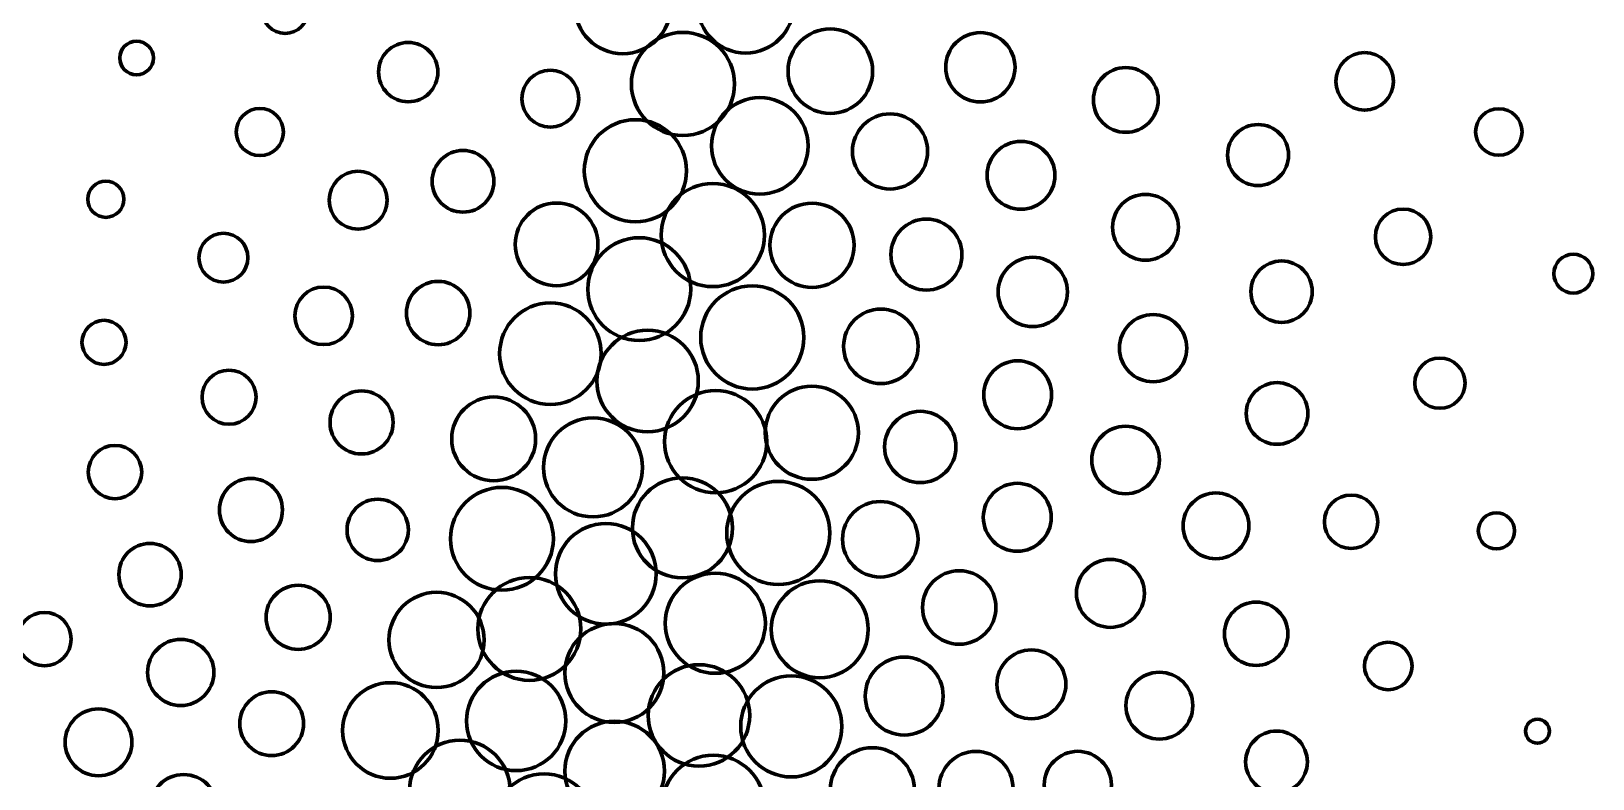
# Model space of a CAD drawing. Header units: inches. Extents: x 41 to 2959, y -2668 to -383.
# Drawn here: x 1798 to 2416, y -1771 to -1475 of the extents above; entities that cross this region are included whole.
import ezdxf

# ---------------------------------------------------------------- set-up
doc = ezdxf.new("R2010")
doc.units = ezdxf.units.IN
doc.header["$MEASUREMENT"] = 0
doc.layers.add('Layer 1', color=7, linetype='Continuous')

# ---------------------------------------------------------------- blocks, each defined once
blk = doc.blocks.new('block 3')
at = {"layer": 'Layer 1', "color": 7, "lineweight": 70}
for points in [[(2031.88, -1445.31), (2042.41, -1445.31), (2050.94, -1453.85), (2050.94, -1464.38), (2050.94, -1474.9), (2042.41, -1483.43), (2031.88, -1483.43), (2021.35, -1483.43), (2012.82, -1474.9), (2012.82, -1464.38), (2012.82, -1453.85), (2021.35, -1445.31), (2031.88, -1445.31)], [(2080.54, -1445.18), (2091.04, -1445.18), (2099.54, -1453.69), (2099.54, -1464.17), (2099.54, -1474.66), (2091.04, -1483.17), (2080.54, -1483.17), (2070.05, -1483.17), (2061.55, -1474.66), (2061.55, -1464.17), (2061.55, -1453.69), (2070.05, -1445.18), (2080.54, -1445.18)], [(1898.16, -1457.13), (1903.21, -1457.13), (1907.3, -1461.22), (1907.3, -1466.26), (1907.3, -1471.31), (1903.21, -1475.4), (1898.16, -1475.4), (1893.11, -1475.4), (1889.02, -1471.31), (1889.02, -1466.26), (1889.02, -1461.22), (1893.11, -1457.13), (1898.16, -1457.13)], [(2055.71, -1474.98), (2066.99, -1474.98), (2076.14, -1484.12), (2076.14, -1495.41), (2076.14, -1506.69), (2066.99, -1515.84), (2055.71, -1515.84), (2044.42, -1515.84), (2035.28, -1506.69), (2035.28, -1495.41), (2035.28, -1484.12), (2044.42, -1474.98), (2055.71, -1474.98)], [(2114.06, -1473.61), (2123.31, -1473.61), (2130.8, -1481.1), (2130.8, -1490.34), (2130.8, -1499.59), (2123.31, -1507.08), (2114.06, -1507.08), (2104.82, -1507.08), (2097.33, -1499.59), (2097.33, -1490.34), (2097.33, -1481.1), (2104.82, -1473.61), (2114.06, -1473.61)], [(2173.5, -1475.09), (2181.08, -1475.09), (2187.22, -1481.23), (2187.22, -1488.81), (2187.22, -1496.39), (2181.08, -1502.53), (2173.5, -1502.53), (2165.92, -1502.53), (2159.78, -1496.39), (2159.78, -1488.81), (2159.78, -1481.23), (2165.92, -1475.09), (2173.5, -1475.09)], [(1839.34, -1478.46), (1843.03, -1478.46), (1846.02, -1481.45), (1846.02, -1485.13), (1846.02, -1488.82), (1843.03, -1491.81), (1839.34, -1491.81), (1835.66, -1491.81), (1832.67, -1488.82), (1832.67, -1485.13), (1832.67, -1481.45), (1835.66, -1478.46), (1839.34, -1478.46)], [(1946.92, -1478.99), (1953.4, -1478.99), (1958.66, -1484.24), (1958.66, -1490.73), (1958.66, -1497.21), (1953.4, -1502.47), (1946.92, -1502.47), (1940.44, -1502.47), (1935.18, -1497.21), (1935.18, -1490.73), (1935.18, -1484.24), (1940.44, -1478.99), (1946.92, -1478.99)], [(2325.66, -1483.01), (2331.96, -1483.01), (2337.06, -1488.11), (2337.06, -1494.4), (2337.06, -1500.7), (2331.96, -1505.8), (2325.66, -1505.8), (2319.37, -1505.8), (2314.27, -1500.7), (2314.27, -1494.4), (2314.27, -1488.11), (2319.37, -1483.01), (2325.66, -1483.01)], [(2003.2, -1489.99), (2009.42, -1489.99), (2014.46, -1495.03), (2014.46, -1501.25), (2014.46, -1507.47), (2009.42, -1512.51), (2003.2, -1512.51), (1996.98, -1512.51), (1991.94, -1507.47), (1991.94, -1501.25), (1991.94, -1495.03), (1996.98, -1489.99), (2003.2, -1489.99)], [(2231.08, -1488.9), (2238.17, -1488.9), (2243.91, -1494.65), (2243.91, -1501.74), (2243.91, -1508.83), (2238.17, -1514.57), (2231.08, -1514.57), (2223.99, -1514.57), (2218.24, -1508.83), (2218.24, -1501.74), (2218.24, -1494.65), (2223.99, -1488.9), (2231.08, -1488.9)], [(2086.16, -1500.8), (2096.73, -1500.8), (2105.29, -1509.37), (2105.29, -1519.93), (2105.29, -1530.5), (2096.73, -1539.06), (2086.16, -1539.06), (2075.6, -1539.06), (2067.03, -1530.5), (2067.03, -1519.93), (2067.03, -1509.37), (2075.6, -1500.8), (2086.16, -1500.8)], [(1888.18, -1505.12), (1893.34, -1505.12), (1897.52, -1509.3), (1897.52, -1514.46), (1897.52, -1519.62), (1893.34, -1523.81), (1888.18, -1523.81), (1883.02, -1523.81), (1878.83, -1519.62), (1878.83, -1514.46), (1878.83, -1509.3), (1883.02, -1505.12), (1888.18, -1505.12)], [(2137.73, -1507.24), (2145.95, -1507.24), (2152.62, -1513.91), (2152.62, -1522.13), (2152.62, -1530.35), (2145.95, -1537.02), (2137.73, -1537.02), (2129.51, -1537.02), (2122.84, -1530.35), (2122.84, -1522.13), (2122.84, -1513.91), (2129.51, -1507.24), (2137.73, -1507.24)], [(2378.8, -1505.2), (2383.88, -1505.2), (2388, -1509.33), (2388, -1514.41), (2388, -1519.49), (2383.88, -1523.62), (2378.8, -1523.62), (2373.71, -1523.62), (2369.59, -1519.49), (2369.59, -1514.41), (2369.59, -1509.33), (2373.71, -1505.2), (2378.8, -1505.2)], [(2036.87, -1509.57), (2048.04, -1509.57), (2057.09, -1518.62), (2057.09, -1529.79), (2057.09, -1540.96), (2048.04, -1550.02), (2036.87, -1550.02), (2025.7, -1550.02), (2016.65, -1540.96), (2016.65, -1529.79), (2016.65, -1518.62), (2025.7, -1509.57), (2036.87, -1509.57)], [(2283.45, -1511.48), (2290.12, -1511.48), (2295.53, -1516.89), (2295.53, -1523.56), (2295.53, -1530.23), (2290.12, -1535.64), (2283.45, -1535.64), (2276.78, -1535.64), (2271.37, -1530.23), (2271.37, -1523.56), (2271.37, -1516.89), (2276.78, -1511.48), (2283.45, -1511.48)], [(2189.57, -1518.16), (2197, -1518.16), (2203.02, -1524.18), (2203.02, -1531.6), (2203.02, -1539.03), (2197, -1545.05), (2189.57, -1545.05), (2182.15, -1545.05), (2176.12, -1539.03), (2176.12, -1531.6), (2176.12, -1524.18), (2182.15, -1518.16), (2189.57, -1518.16)], [(1968.61, -1521.75), (1975.36, -1521.75), (1980.83, -1527.22), (1980.83, -1533.97), (1980.83, -1540.71), (1975.36, -1546.18), (1968.61, -1546.18), (1961.86, -1546.18), (1956.39, -1540.71), (1956.39, -1533.97), (1956.39, -1527.22), (1961.86, -1521.75), (1968.61, -1521.75)], [(1927.08, -1530), (1933.41, -1530), (1938.54, -1535.13), (1938.54, -1541.46), (1938.54, -1547.79), (1933.41, -1552.93), (1927.08, -1552.93), (1920.75, -1552.93), (1915.62, -1547.79), (1915.62, -1541.46), (1915.62, -1535.13), (1920.75, -1530), (1927.08, -1530)], [(1827.17, -1533.94), (1831.12, -1533.94), (1834.32, -1537.14), (1834.32, -1541.09), (1834.32, -1545.04), (1831.12, -1548.24), (1827.17, -1548.24), (1823.21, -1548.24), (1820.01, -1545.04), (1820.01, -1541.09), (1820.01, -1537.14), (1823.21, -1533.94), (1827.17, -1533.94)], [(2067.53, -1534.83), (2078.82, -1534.83), (2087.96, -1543.98), (2087.96, -1555.26), (2087.96, -1566.54), (2078.82, -1575.69), (2067.53, -1575.69), (2056.25, -1575.69), (2047.1, -1566.54), (2047.1, -1555.26), (2047.1, -1543.98), (2056.25, -1534.83), (2067.53, -1534.83)], [(2238.9, -1539.13), (2246.1, -1539.13), (2251.94, -1544.97), (2251.94, -1552.17), (2251.94, -1559.37), (2246.1, -1565.21), (2238.9, -1565.21), (2231.7, -1565.21), (2225.86, -1559.37), (2225.86, -1552.17), (2225.86, -1544.97), (2231.7, -1539.13), (2238.9, -1539.13)], [(2005.68, -1542.56), (2014.73, -1542.56), (2022.07, -1549.9), (2022.07, -1558.96), (2022.07, -1568.01), (2014.73, -1575.35), (2005.68, -1575.35), (1996.63, -1575.35), (1989.29, -1568.01), (1989.29, -1558.96), (1989.29, -1549.9), (1996.63, -1542.56), (2005.68, -1542.56)], [(2106.83, -1542.64), (2116.04, -1542.64), (2123.5, -1550.1), (2123.5, -1559.31), (2123.5, -1568.51), (2116.04, -1575.97), (2106.83, -1575.97), (2097.63, -1575.97), (2090.17, -1568.51), (2090.17, -1559.31), (2090.17, -1550.1), (2097.63, -1542.64), (2106.83, -1542.64)], [(2340.89, -1544.97), (2346.96, -1544.97), (2351.88, -1549.89), (2351.88, -1555.96), (2351.88, -1562.02), (2346.96, -1566.94), (2340.89, -1566.94), (2334.83, -1566.94), (2329.91, -1562.02), (2329.91, -1555.96), (2329.91, -1549.89), (2334.83, -1544.97), (2340.89, -1544.97)], [(2152.12, -1548.92), (2159.89, -1548.92), (2166.19, -1555.21), (2166.19, -1562.98), (2166.19, -1570.75), (2159.89, -1577.05), (2152.12, -1577.05), (2144.36, -1577.05), (2138.06, -1570.75), (2138.06, -1562.98), (2138.06, -1555.21), (2144.36, -1548.92), (2152.12, -1548.92)], [(1873.73, -1554.52), (1879.08, -1554.52), (1883.41, -1558.86), (1883.41, -1564.21), (1883.41, -1569.56), (1879.08, -1573.89), (1873.73, -1573.89), (1868.38, -1573.89), (1864.04, -1569.56), (1864.04, -1564.21), (1864.04, -1558.86), (1868.38, -1554.52), (1873.73, -1554.52)], [(2038.42, -1556.3), (2049.66, -1556.3), (2058.78, -1565.41), (2058.78, -1576.66), (2058.78, -1587.91), (2049.66, -1597.02), (2038.42, -1597.02), (2027.17, -1597.02), (2018.06, -1587.91), (2018.06, -1576.66), (2018.06, -1565.41), (2027.17, -1556.3), (2038.42, -1556.3)], [(2194.25, -1564.06), (2201.83, -1564.06), (2207.98, -1570.21), (2207.98, -1577.79), (2207.98, -1585.36), (2201.83, -1591.51), (2194.25, -1591.51), (2186.67, -1591.51), (2180.53, -1585.36), (2180.53, -1577.79), (2180.53, -1570.21), (2186.67, -1564.06), (2194.25, -1564.06)], [(2408.3, -1562.86), (2412.56, -1562.86), (2416, -1566.31), (2416, -1570.56), (2416, -1574.81), (2412.56, -1578.26), (2408.3, -1578.26), (2404.05, -1578.26), (2400.61, -1574.81), (2400.61, -1570.56), (2400.61, -1566.31), (2404.05, -1562.86), (2408.3, -1562.86)], [(2292.78, -1565.52), (2299.49, -1565.52), (2304.93, -1570.96), (2304.93, -1577.67), (2304.93, -1584.38), (2299.49, -1589.82), (2292.78, -1589.82), (2286.07, -1589.82), (2280.63, -1584.38), (2280.63, -1577.67), (2280.63, -1570.96), (2286.07, -1565.52), (2292.78, -1565.52)], [(1913.45, -1575.85), (1919.74, -1575.85), (1924.84, -1580.95), (1924.84, -1587.24), (1924.84, -1593.53), (1919.74, -1598.64), (1913.45, -1598.64), (1907.15, -1598.64), (1902.05, -1593.53), (1902.05, -1587.24), (1902.05, -1580.95), (1907.15, -1575.85), (1913.45, -1575.85)], [(1958.76, -1573.59), (1965.7, -1573.59), (1971.32, -1579.21), (1971.32, -1586.15), (1971.32, -1593.09), (1965.7, -1598.71), (1958.76, -1598.71), (1951.82, -1598.71), (1946.2, -1593.09), (1946.2, -1586.15), (1946.2, -1579.21), (1951.82, -1573.59), (1958.76, -1573.59)], [(2083.18, -1575.38), (2094.47, -1575.38), (2103.61, -1584.52), (2103.61, -1595.81), (2103.61, -1607.09), (2094.47, -1616.24), (2083.18, -1616.24), (2071.9, -1616.24), (2062.75, -1607.09), (2062.75, -1595.81), (2062.75, -1584.52), (2071.9, -1575.38), (2083.18, -1575.38)], [(2003.21, -1582.14), (2014.31, -1582.14), (2023.3, -1591.13), (2023.3, -1602.22), (2023.3, -1613.32), (2014.31, -1622.31), (2003.21, -1622.31), (1992.12, -1622.31), (1983.12, -1613.32), (1983.12, -1602.22), (1983.12, -1591.13), (1992.12, -1582.14), (2003.21, -1582.14)], [(1826.44, -1589.02), (1831.26, -1589.02), (1835.17, -1592.93), (1835.17, -1597.75), (1835.17, -1602.57), (1831.26, -1606.48), (1826.44, -1606.48), (1821.62, -1606.48), (1817.72, -1602.57), (1817.72, -1597.75), (1817.72, -1592.93), (1821.62, -1589.02), (1826.44, -1589.02)], [(2134.08, -1584.56), (2142.23, -1584.56), (2148.83, -1591.16), (2148.83, -1599.31), (2148.83, -1607.45), (2142.23, -1614.06), (2134.08, -1614.06), (2125.94, -1614.06), (2119.33, -1607.45), (2119.33, -1599.31), (2119.33, -1591.16), (2125.94, -1584.56), (2134.08, -1584.56)], [(2241.9, -1586.73), (2249.25, -1586.73), (2255.21, -1592.69), (2255.21, -1600.04), (2255.21, -1607.39), (2249.25, -1613.35), (2241.9, -1613.35), (2234.54, -1613.35), (2228.58, -1607.39), (2228.58, -1600.04), (2228.58, -1592.69), (2234.54, -1586.73), (2241.9, -1586.73)], [(2041.7, -1592.96), (2052.79, -1592.96), (2061.79, -1601.95), (2061.79, -1613.05), (2061.79, -1624.14), (2052.79, -1633.14), (2041.7, -1633.14), (2030.61, -1633.14), (2021.61, -1624.14), (2021.61, -1613.05), (2021.61, -1601.95), (2030.61, -1592.96), (2041.7, -1592.96)], [(2188.26, -1605.06), (2195.69, -1605.06), (2201.71, -1611.08), (2201.71, -1618.51), (2201.71, -1625.93), (2195.69, -1631.96), (2188.26, -1631.96), (2180.83, -1631.96), (2174.81, -1625.93), (2174.81, -1618.51), (2174.81, -1611.08), (2180.83, -1605.06), (2188.26, -1605.06)], [(2355.45, -1603.95), (2360.95, -1603.95), (2365.41, -1608.41), (2365.41, -1613.91), (2365.41, -1619.41), (2360.95, -1623.87), (2355.45, -1623.87), (2349.95, -1623.87), (2345.49, -1619.41), (2345.49, -1613.91), (2345.49, -1608.41), (2349.95, -1603.95), (2355.45, -1603.95)], [(1875.97, -1608.75), (1881.89, -1608.75), (1886.68, -1613.54), (1886.68, -1619.46), (1886.68, -1625.38), (1881.89, -1630.17), (1875.97, -1630.17), (1870.05, -1630.17), (1865.26, -1625.38), (1865.26, -1619.46), (1865.26, -1613.54), (1870.05, -1608.75), (1875.97, -1608.75)], [(2290.99, -1613.7), (2297.74, -1613.7), (2303.21, -1619.17), (2303.21, -1625.91), (2303.21, -1632.66), (2297.74, -1638.13), (2290.99, -1638.13), (2284.25, -1638.13), (2278.78, -1632.66), (2278.78, -1625.91), (2278.78, -1619.17), (2284.25, -1613.7), (2290.99, -1613.7)], [(1928.44, -1616.98), (1935.34, -1616.98), (1940.93, -1622.58), (1940.93, -1629.48), (1940.93, -1636.37), (1935.34, -1641.96), (1928.44, -1641.96), (1921.54, -1641.96), (1915.95, -1636.37), (1915.95, -1629.48), (1915.95, -1622.58), (1921.54, -1616.98), (1928.44, -1616.98)], [(1980.76, -1619.39), (1989.92, -1619.39), (1997.35, -1626.82), (1997.35, -1635.99), (1997.35, -1645.16), (1989.92, -1652.59), (1980.76, -1652.59), (1971.59, -1652.59), (1964.16, -1645.16), (1964.16, -1635.99), (1964.16, -1626.82), (1971.59, -1619.39), (1980.76, -1619.39)], [(2068.66, -1616.86), (2079.83, -1616.86), (2088.88, -1625.91), (2088.88, -1637.08), (2088.88, -1648.25), (2079.83, -1657.31), (2068.66, -1657.31), (2057.49, -1657.31), (2048.44, -1648.25), (2048.44, -1637.08), (2048.44, -1625.91), (2057.49, -1616.86), (2068.66, -1616.86)], [(2106.76, -1615.09), (2116.94, -1615.09), (2125.2, -1623.35), (2125.2, -1633.54), (2125.2, -1643.72), (2116.94, -1651.98), (2106.76, -1651.98), (2096.57, -1651.98), (2088.31, -1643.72), (2088.31, -1633.54), (2088.31, -1623.35), (2096.57, -1615.09), (2106.76, -1615.09)], [(2149.7, -1625.05), (2157.5, -1625.05), (2163.83, -1631.37), (2163.83, -1639.18), (2163.83, -1646.99), (2157.5, -1653.31), (2149.7, -1653.31), (2141.89, -1653.31), (2135.56, -1646.99), (2135.56, -1639.18), (2135.56, -1631.37), (2141.89, -1625.05), (2149.7, -1625.05)], [(2020.1, -1627.67), (2030.93, -1627.67), (2039.7, -1636.45), (2039.7, -1647.27), (2039.7, -1658.1), (2030.93, -1666.88), (2020.1, -1666.88), (2009.26, -1666.88), (2000.49, -1658.1), (2000.49, -1647.27), (2000.49, -1636.45), (2009.26, -1627.67), (2020.1, -1627.67)], [(2230.99, -1630.94), (2238.38, -1630.94), (2244.37, -1636.93), (2244.37, -1644.32), (2244.37, -1651.71), (2238.38, -1657.7), (2230.99, -1657.7), (2223.6, -1657.7), (2217.61, -1651.71), (2217.61, -1644.32), (2217.61, -1636.93), (2223.6, -1630.94), (2230.99, -1630.94)], [(1830.8, -1638.54), (1836.64, -1638.54), (1841.37, -1643.28), (1841.37, -1649.12), (1841.37, -1654.96), (1836.64, -1659.69), (1830.8, -1659.69), (1824.96, -1659.69), (1820.22, -1654.96), (1820.22, -1649.12), (1820.22, -1643.28), (1824.96, -1638.54), (1830.8, -1638.54)], [(1884.63, -1651.64), (1891.53, -1651.64), (1897.13, -1657.23), (1897.13, -1664.13), (1897.13, -1671.03), (1891.53, -1676.62), (1884.63, -1676.62), (1877.73, -1676.62), (1872.14, -1671.03), (1872.14, -1664.13), (1872.14, -1657.23), (1877.73, -1651.64), (1884.63, -1651.64)], [(1984.04, -1655.19), (1995.28, -1655.19), (2004.4, -1664.3), (2004.4, -1675.55), (2004.4, -1686.79), (1995.28, -1695.91), (1984.04, -1695.91), (1972.79, -1695.91), (1963.68, -1686.79), (1963.68, -1675.55), (1963.68, -1664.3), (1972.79, -1655.19), (1984.04, -1655.19)], [(2055.51, -1651.42), (2066.46, -1651.42), (2075.33, -1660.29), (2075.33, -1671.23), (2075.33, -1682.17), (2066.46, -1691.04), (2055.51, -1691.04), (2044.57, -1691.04), (2035.7, -1682.17), (2035.7, -1671.23), (2035.7, -1660.29), (2044.57, -1651.42), (2055.51, -1651.42)], [(2093.48, -1652.81), (2104.76, -1652.81), (2113.91, -1661.96), (2113.91, -1673.24), (2113.91, -1684.52), (2104.76, -1693.67), (2093.48, -1693.67), (2082.2, -1693.67), (2073.05, -1684.52), (2073.05, -1673.24), (2073.05, -1661.96), (2082.2, -1652.81), (2093.48, -1652.81)], [(2188.1, -1653.58), (2195.53, -1653.58), (2201.55, -1659.6), (2201.55, -1667.03), (2201.55, -1674.45), (2195.53, -1680.48), (2188.1, -1680.48), (2180.67, -1680.48), (2174.66, -1674.45), (2174.66, -1667.03), (2174.66, -1659.6), (2180.67, -1653.58), (2188.1, -1653.58)], [(1934.83, -1659.88), (1941.54, -1659.88), (1946.97, -1665.32), (1946.97, -1672.03), (1946.97, -1678.73), (1941.54, -1684.17), (1934.83, -1684.17), (1928.12, -1684.17), (1922.68, -1678.73), (1922.68, -1672.03), (1922.68, -1665.32), (1928.12, -1659.88), (1934.83, -1659.88)], [(2133.85, -1660.77), (2142.11, -1660.77), (2148.8, -1667.47), (2148.8, -1675.73), (2148.8, -1683.99), (2142.11, -1690.68), (2133.85, -1690.68), (2125.59, -1690.68), (2118.9, -1683.99), (2118.9, -1675.73), (2118.9, -1667.47), (2125.59, -1660.77), (2133.85, -1660.77)], [(2266.79, -1657.38), (2273.99, -1657.38), (2279.83, -1663.22), (2279.83, -1670.42), (2279.83, -1677.62), (2273.99, -1683.46), (2266.79, -1683.46), (2259.59, -1683.46), (2253.75, -1677.62), (2253.75, -1670.42), (2253.75, -1663.22), (2259.59, -1657.38), (2266.79, -1657.38)], [(2320.3, -1658.23), (2326.15, -1658.23), (2330.88, -1662.96), (2330.88, -1668.81), (2330.88, -1674.65), (2326.15, -1679.38), (2320.3, -1679.38), (2314.46, -1679.38), (2309.73, -1674.65), (2309.73, -1668.81), (2309.73, -1662.96), (2314.46, -1658.23), (2320.3, -1658.23)], [(2025.18, -1669.48), (2036.2, -1669.48), (2045.14, -1678.41), (2045.14, -1689.43), (2045.14, -1700.45), (2036.2, -1709.38), (2025.18, -1709.38), (2014.17, -1709.38), (2005.24, -1700.45), (2005.24, -1689.43), (2005.24, -1678.41), (2014.17, -1669.48), (2025.18, -1669.48)], [(2377.83, -1665.27), (2381.78, -1665.27), (2384.98, -1668.48), (2384.98, -1672.43), (2384.98, -1676.38), (2381.78, -1679.58), (2377.83, -1679.58), (2373.88, -1679.58), (2370.68, -1676.38), (2370.68, -1672.43), (2370.68, -1668.48), (2373.88, -1665.27), (2377.83, -1665.27)], [(1844.68, -1677.39), (1851.5, -1677.39), (1857.03, -1682.92), (1857.03, -1689.74), (1857.03, -1696.57), (1851.5, -1702.1), (1844.68, -1702.1), (1837.86, -1702.1), (1832.33, -1696.57), (1832.33, -1689.74), (1832.33, -1682.92), (1837.86, -1677.39), (1844.68, -1677.39)], [(2225, -1683.72), (2232.43, -1683.72), (2238.45, -1689.74), (2238.45, -1697.17), (2238.45, -1704.6), (2232.43, -1710.62), (2225, -1710.62), (2217.57, -1710.62), (2211.55, -1704.6), (2211.55, -1697.17), (2211.55, -1689.74), (2217.57, -1683.72), (2225, -1683.72)], [(1903.35, -1693.96), (1910.36, -1693.96), (1916.04, -1699.64), (1916.04, -1706.66), (1916.04, -1713.67), (1910.36, -1719.35), (1903.35, -1719.35), (1896.33, -1719.35), (1890.65, -1713.67), (1890.65, -1706.66), (1890.65, -1699.64), (1896.33, -1693.96), (1903.35, -1693.96)], [(1994.89, -1690.88), (2006.14, -1690.88), (2015.25, -1700), (2015.25, -1711.25), (2015.25, -1722.49), (2006.14, -1731.61), (1994.89, -1731.61), (1983.65, -1731.61), (1974.53, -1722.49), (1974.53, -1711.25), (1974.53, -1700), (1983.65, -1690.88), (1994.89, -1690.88)], [(2068.53, -1689.17), (2079.47, -1689.17), (2088.34, -1698.04), (2088.34, -1708.99), (2088.34, -1719.93), (2079.47, -1728.8), (2068.53, -1728.8), (2057.58, -1728.8), (2048.71, -1719.93), (2048.71, -1708.99), (2048.71, -1698.04), (2057.58, -1689.17), (2068.53, -1689.17)], [(2109.89, -1692.19), (2120.49, -1692.19), (2129.09, -1700.78), (2129.09, -1711.39), (2129.09, -1721.99), (2120.49, -1730.58), (2109.89, -1730.58), (2099.29, -1730.58), (2090.69, -1721.99), (2090.69, -1711.39), (2090.69, -1700.78), (2099.29, -1692.19), (2109.89, -1692.19)], [(2165.13, -1688.2), (2173.16, -1688.2), (2179.67, -1694.71), (2179.67, -1702.75), (2179.67, -1710.78), (2173.16, -1717.29), (2165.13, -1717.29), (2157.1, -1717.29), (2150.58, -1710.78), (2150.58, -1702.75), (2150.58, -1694.71), (2157.1, -1688.2), (2165.13, -1688.2)], [(1958.13, -1696.73), (1968.54, -1696.73), (1976.98, -1705.18), (1976.98, -1715.59), (1976.98, -1726), (1968.54, -1734.44), (1958.13, -1734.44), (1947.72, -1734.44), (1939.28, -1726), (1939.28, -1715.59), (1939.28, -1705.18), (1947.72, -1696.73), (1958.13, -1696.73)], [(1802.87, -1704.7), (1808.71, -1704.7), (1813.44, -1709.43), (1813.44, -1715.27), (1813.44, -1721.12), (1808.71, -1725.85), (1802.87, -1725.85), (1797.03, -1725.85), (1792.29, -1721.12), (1792.29, -1715.27), (1792.29, -1709.43), (1797.03, -1704.7), (1802.87, -1704.7)], [(2282.69, -1700.6), (2289.63, -1700.6), (2295.25, -1706.22), (2295.25, -1713.16), (2295.25, -1720.1), (2289.63, -1725.72), (2282.69, -1725.72), (2275.75, -1725.72), (2270.13, -1720.1), (2270.13, -1713.16), (2270.13, -1706.22), (2275.75, -1700.6), (2282.69, -1700.6)], [(2028.54, -1709.08), (2039.37, -1709.08), (2048.16, -1717.86), (2048.16, -1728.69), (2048.16, -1739.52), (2039.37, -1748.3), (2028.54, -1748.3), (2017.72, -1748.3), (2008.94, -1739.52), (2008.94, -1728.69), (2008.94, -1717.86), (2017.72, -1709.08), (2028.54, -1709.08)], [(1856.84, -1715.38), (1864.08, -1715.38), (1869.95, -1721.25), (1869.95, -1728.49), (1869.95, -1735.72), (1864.08, -1741.59), (1856.84, -1741.59), (1849.6, -1741.59), (1843.73, -1735.72), (1843.73, -1728.49), (1843.73, -1721.25), (1849.6, -1715.38), (1856.84, -1715.38)], [(2335.01, -1716.52), (2340.21, -1716.52), (2344.43, -1720.74), (2344.43, -1725.93), (2344.43, -1731.13), (2340.21, -1735.35), (2335.01, -1735.35), (2329.82, -1735.35), (2325.6, -1731.13), (2325.6, -1725.93), (2325.6, -1720.74), (2329.82, -1716.52), (2335.01, -1716.52)], [(2143.33, -1722.4), (2151.86, -1722.4), (2158.77, -1729.31), (2158.77, -1737.83), (2158.77, -1746.36), (2151.86, -1753.27), (2143.33, -1753.27), (2134.81, -1753.27), (2127.9, -1746.36), (2127.9, -1737.83), (2127.9, -1729.31), (2134.81, -1722.4), (2143.33, -1722.4)], [(2193.69, -1719.54), (2201.24, -1719.54), (2207.35, -1725.66), (2207.35, -1733.2), (2207.35, -1740.74), (2201.24, -1746.85), (2193.69, -1746.85), (2186.15, -1746.85), (2180.04, -1740.74), (2180.04, -1733.2), (2180.04, -1725.66), (2186.15, -1719.54), (2193.69, -1719.54)], [(1989.68, -1728.01), (2000.55, -1728.01), (2009.36, -1736.81), (2009.36, -1747.68), (2009.36, -1758.55), (2000.55, -1767.36), (1989.68, -1767.36), (1978.82, -1767.36), (1970.01, -1758.55), (1970.01, -1747.68), (1970.01, -1736.81), (1978.82, -1728.01), (1989.68, -1728.01)], [(2062.06, -1725.41), (2073.15, -1725.41), (2082.14, -1734.4), (2082.14, -1745.5), (2082.14, -1756.59), (2073.15, -1765.58), (2062.06, -1765.58), (2050.96, -1765.58), (2041.97, -1756.59), (2041.97, -1745.5), (2041.97, -1734.4), (2050.96, -1725.41), (2062.06, -1725.41)], [(2098.59, -1729.83), (2109.65, -1729.83), (2118.61, -1738.79), (2118.61, -1749.85), (2118.61, -1760.9), (2109.65, -1769.86), (2098.59, -1769.86), (2087.53, -1769.86), (2078.57, -1760.9), (2078.57, -1749.85), (2078.57, -1738.79), (2087.53, -1729.83), (2098.59, -1729.83)], [(2244.38, -1728.38), (2251.7, -1728.38), (2257.63, -1734.31), (2257.63, -1741.62), (2257.63, -1748.94), (2251.7, -1754.87), (2244.38, -1754.87), (2237.07, -1754.87), (2231.14, -1748.94), (2231.14, -1741.62), (2231.14, -1734.31), (2237.07, -1728.38), (2244.38, -1728.38)], [(1892.86, -1736.14), (1899.84, -1736.14), (1905.49, -1741.8), (1905.49, -1748.77), (1905.49, -1755.74), (1899.84, -1761.4), (1892.86, -1761.4), (1885.89, -1761.4), (1880.23, -1755.74), (1880.23, -1748.77), (1880.23, -1741.8), (1885.89, -1736.14), (1892.86, -1736.14)], [(1939.88, -1732.53), (1950.33, -1732.53), (1958.8, -1741), (1958.8, -1751.45), (1958.8, -1761.9), (1950.33, -1770.38), (1939.88, -1770.38), (1929.42, -1770.38), (1920.95, -1761.9), (1920.95, -1751.45), (1920.95, -1741), (1929.42, -1732.53), (1939.88, -1732.53)], [(1824.26, -1742.89), (1831.58, -1742.89), (1837.51, -1748.82), (1837.51, -1756.13), (1837.51, -1763.45), (1831.58, -1769.37), (1824.26, -1769.37), (1816.95, -1769.37), (1811.02, -1763.45), (1811.02, -1756.13), (1811.02, -1748.82), (1816.95, -1742.89), (1824.26, -1742.89)], [(2028.68, -1747.78), (2039.59, -1747.78), (2048.43, -1756.61), (2048.43, -1767.52), (2048.43, -1778.42), (2039.59, -1787.27), (2028.68, -1787.27), (2017.78, -1787.27), (2008.94, -1778.42), (2008.94, -1767.52), (2008.94, -1756.61), (2017.78, -1747.78), (2028.68, -1747.78)], [(2394.1, -1746.98), (2396.73, -1746.98), (2398.86, -1749.11), (2398.86, -1751.74), (2398.86, -1754.37), (2396.73, -1756.5), (2394.1, -1756.5), (2391.48, -1756.5), (2389.34, -1754.37), (2389.34, -1751.74), (2389.34, -1749.11), (2391.48, -1746.98), (2394.1, -1746.98)], [(1967.37, -1755.33), (1978.35, -1755.33), (1987.25, -1764.23), (1987.25, -1775.21), (1987.25, -1786.19), (1978.35, -1795.09), (1967.37, -1795.09), (1956.39, -1795.09), (1947.48, -1786.19), (1947.48, -1775.21), (1947.48, -1764.23), (1956.39, -1755.33), (1967.37, -1755.33)], [(2290.77, -1751.68), (2297.52, -1751.68), (2302.99, -1757.15), (2302.99, -1763.9), (2302.99, -1770.65), (2297.52, -1776.12), (2290.77, -1776.12), (2284.02, -1776.12), (2278.55, -1770.65), (2278.55, -1763.9), (2278.55, -1757.15), (2284.02, -1751.68), (2290.77, -1751.68)], [(2067.74, -1761.28), (2078.95, -1761.28), (2088.03, -1770.36), (2088.03, -1781.57), (2088.03, -1792.78), (2078.95, -1801.86), (2067.74, -1801.86), (2056.53, -1801.86), (2047.45, -1792.78), (2047.45, -1781.57), (2047.45, -1770.36), (2056.53, -1761.28), (2067.74, -1761.28)], [(2130.7, -1758.31), (2139.87, -1758.31), (2147.3, -1765.74), (2147.3, -1774.91), (2147.3, -1784.07), (2139.87, -1791.5), (2130.7, -1791.5), (2121.54, -1791.5), (2114.11, -1784.07), (2114.11, -1774.91), (2114.11, -1765.74), (2121.54, -1758.31), (2130.7, -1758.31)], [(2171.75, -1759.75), (2179.85, -1759.75), (2186.43, -1766.32), (2186.43, -1774.43), (2186.43, -1782.54), (2179.85, -1789.11), (2171.75, -1789.11), (2163.64, -1789.11), (2157.06, -1782.54), (2157.06, -1774.43), (2157.06, -1766.32), (2163.64, -1759.75), (2171.75, -1759.75)], [(2212.09, -1759.72), (2219.44, -1759.72), (2225.4, -1765.69), (2225.4, -1773.04), (2225.4, -1780.39), (2219.44, -1786.35), (2212.09, -1786.35), (2204.74, -1786.35), (2198.78, -1780.39), (2198.78, -1773.04), (2198.78, -1765.69), (2204.74, -1759.72), (2212.09, -1759.72)], [(1857.98, -1768.91), (1865.33, -1768.91), (1871.29, -1774.87), (1871.29, -1782.22), (1871.29, -1789.57), (1865.33, -1795.53), (1857.98, -1795.53), (1850.63, -1795.53), (1844.67, -1789.57), (1844.67, -1782.22), (1844.67, -1774.87), (1850.63, -1768.91), (1857.98, -1768.91)], [(2000.71, -1768.68), (2011.91, -1768.68), (2021, -1777.77), (2021, -1788.98), (2021, -1800.18), (2011.91, -1809.27), (2000.71, -1809.27), (1989.5, -1809.27), (1980.41, -1800.18), (1980.41, -1788.98), (1980.41, -1777.77), (1989.5, -1768.68), (2000.71, -1768.68)]]:
    blk.add_open_spline(points, degree=3, knots=[0, 0, 0, 0, 1, 1, 1, 2, 2, 2, 3, 3, 3, 4, 4, 4, 4], dxfattribs=at)
blk = doc.blocks.new('block 2')
at = {"layer": 'Layer 1'}
blk.add_blockref('block 3', (0, 0), dxfattribs=at)

msp = doc.modelspace()

# ---------------------------------------------------------------- block references
at = {"layer": 'Layer 1'}
msp.add_blockref('block 2', (0, 0), dxfattribs=at)

doc.saveas('drawing.dxf')
